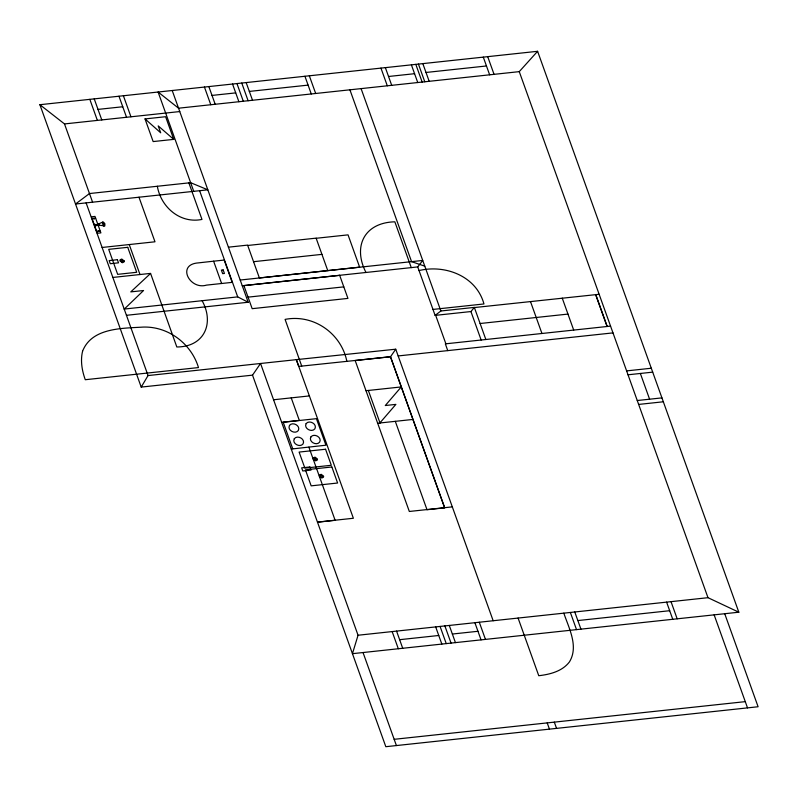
<?xml version="1.0" encoding="UTF-8"?>
<svg xmlns="http://www.w3.org/2000/svg" width="798" height="798" viewBox="0 0 798 798"><rect width="100%" height="100%" fill="white"/><g stroke="black" fill="none" stroke-linecap="round" stroke-linejoin="round"><path stroke-width="1.2" d="M313.155 458.89L313.405 457.862L315.03 457.134L317.494 459.089L317.245 460.127L315.619 460.855L313.385 459.528M319.31 476.057L319.569 475.029L321.195 474.301L323.659 476.256L323.399 477.284L321.774 478.022L319.539 476.695M358.053 635.238L352.447 653.672L738.828 612.206L537.603 51.301L39.9 104.708L141.206 387.09L252.527 375.15L260.547 363.479L358.053 635.238L707.986 597.692L738.828 612.206M141.206 387.09L148.059 375.559L86.114 202.882M148.059 375.559L296.337 359.649L298.751 366.412L390.521 356.756L395.738 349.195L493.164 620.734M242.253 285.754L417.733 266.921L422.731 260.447L240.208 280.028M417.733 266.921L435.119 315.39L470.94 311.549L474.331 307.4L485.852 339.509M379.838 422.99L395.878 404.387L385.294 405.524L401.274 386.93L366.003 390.711M193.734 191.33L158.104 92.029L178.553 108.199L519.259 71.64L537.603 51.301M124.318 309.055L143.56 290.522L130.782 291.888L150.583 273.455L176.817 346.98C204.178 346.95 214.662 323.409 202.113 300.706M435.119 315.39L440.865 310.991L474.331 307.4M213.615 261.185L198.493 262.871C176.049 264.328 189.754 290.213 206.473 285.125L232.188 282.362L224.178 260.058L213.615 261.195L221.615 283.499M212.019 95.421L235.719 92.887M249.345 91.421L308.098 85.117M388.536 76.488L414.571 73.695M426.002 72.468L486.471 65.975M98.014 109.406L122.762 106.752M39.9 104.708L64.498 123.929L179.759 111.56M145.027 118.922L165.605 116.717L173.735 139.371L153.156 141.575L145.027 118.922L160.697 132.807L158.213 125.904L173.735 139.371M92.029 218.532L95.64 218.203M94.124 224.358C97.865 225.615 100.388 222.323 103.421 222.093L104.887 223.749L104.807 225.944L99.69 225.226L94.623 225.764M96.718 231.59L100.299 231.211M102.104 247.47L154.982 241.794L138.982 197.216M228.418 247.171L247.599 245.116L259.39 277.973L359.629 267.16L348.038 234.861L316.168 238.283M247.729 245.475L316.118 238.143L327.749 270.582M253.555 261.694L321.933 254.363M112.857 277.445L150.563 273.395M419.04 270.562C445.354 264.288 476.386 276.148 483.957 303.958L432.985 309.425M124.209 309.065L237.704 296.886L248.178 302.252L172.208 90.513M248.038 297.145L343.798 286.871M126.443 315.31L248.178 302.252M474.391 307.559L599.138 294.292M480.107 323.509L567.967 314.083M610.56 326.123L445.334 343.858L447.758 350.621M398.162 355.938L612.984 332.886M273.564 399.768L309.484 395.908M626.62 370.89L651.308 368.237M628.016 374.791L652.704 372.137M281.694 422.322L299.33 420.436L291.23 397.873M377.663 423.229L412.935 419.439M637.253 400.526L661.941 397.883M638.649 404.426L663.338 401.783M291.25 449.045L325.933 445.204L316.417 418.671L283.2 422.232L292.716 448.765M452.306 506.87L409.324 511.468L355.17 360.516L390.441 356.726L444.646 507.837L427.01 509.723L395.299 421.334M317.494 522.111L353.374 518.261L296.337 359.649L395.738 349.195M317.494 522.191L335.13 520.296L308.886 447.149M399.638 639.687L438.75 635.487M452.366 634.031L477.972 631.288M577.852 620.565L669.682 610.709M394.172 739.317L745.282 701.642M424.785 266.173L411.569 261.644L349.913 89.805M640.355 373.464L649.592 399.209M724.724 613.722L758.1 706.749L385.823 746.699L252.527 375.15M519.259 71.64L707.986 597.692M714.14 614.859L747.517 707.886M595.777 294.582L607.218 326.482M595.647 294.661L607.049 326.432M487.708 56.658L494.052 74.344M483.299 57.137L489.643 74.822M562.241 298.123L573.702 330.083M671.018 601.652L677.173 618.819M666.609 602.131L672.764 619.298M530.48 301.534L541.932 333.444M422.83 63.621L429.184 81.306M418.431 64.089L424.775 81.775M415.808 64.369L422.152 82.054M411.399 64.847L417.743 82.533M385.364 67.64L391.708 85.326M470.93 311.549L481.154 340.048M380.955 68.109L387.299 85.795M574.769 611.986L580.934 629.153M570.361 612.455L576.525 629.622M563.827 613.153C568.884 628.245 578.879 646.39 569.443 661.911C562.251 671.347 550.002 674.42 538.76 675.716L518.082 618.061M361.085 88.608L440.865 310.991M435.668 315.34L445.892 343.828M411.269 267.619L394.84 221.814C364.467 222.582 352.536 246.293 365.973 272.477M554.321 722.14L556.555 728.384M547.209 722.898L549.443 729.143M309.335 75.8L315.679 93.486M304.926 76.269L311.27 93.965M390.521 356.756L444.666 507.688M479.299 622.231L485.463 639.398M474.89 622.699L481.044 639.866M368.357 390.461L380.018 422.97M449.284 625.442L455.439 642.619M444.875 625.921L451.04 643.088M246.163 82.573L252.517 100.269M440.077 626.43L446.242 643.607M241.764 83.052L248.108 100.738M435.678 626.909L441.833 644.076M236.956 83.561L243.3 101.246M232.547 84.039L238.891 101.725M208.847 86.583L215.191 104.269M204.438 87.052L210.782 104.738M396.566 631.108L402.721 648.275M392.157 631.577L398.312 648.744M199.61 190.702L237.704 296.886M363.03 652.535L396.406 745.561M188.867 182.882L201.974 219.43C180.278 223.889 160.917 207.201 157.336 186.263M123.391 95.75L130.942 116.797M118.982 96.229L126.533 117.276M94.234 98.882L101.785 119.929M89.825 99.351L97.376 120.398M129.236 244.557L139.989 274.532M64.498 123.929L92.578 202.193M98.822 223.859L99.331 225.265M97.705 223.979L95.002 216.428L91.411 216.817L97.316 233.255L100.897 232.876L98.214 225.385M346.871 361.354C341.225 333.265 313.415 313.873 285.086 319.39L301.724 366.102M98.563 230.702C98.942 232.368 97.186 229.894 98.563 230.702M93.875 218.393C93.316 219.64 95.171 219.221 93.875 218.393M104.309 224.328C104.209 230.941 100.099 216.777 104.309 224.328M82.563 351.27C80.279 360.766 82.004 370.671 85.276 379.718L198.493 367.569C191.271 343.679 168.338 326.252 143.161 327.08C122.084 328.377 91.71 327.659 82.563 351.27M123.281 260.946L122.214 261.953L120.807 260.836L121.875 259.829L123.281 260.946M124.219 260.996L123.959 262.023L122.333 262.751L119.87 260.796L120.129 259.759L121.755 259.031L124.219 260.996M316.567 459.05L315.489 460.057L314.083 458.93L315.16 457.932L316.567 459.05M322.721 476.216L321.654 477.224L320.237 476.097L321.315 475.099L322.721 476.216M306.123 423.628C303.519 428.416 311.759 432.895 314.881 428.805C317.484 424.007 309.245 419.529 306.123 423.628M310.891 436.935C308.287 441.723 316.527 446.212 319.659 442.112C322.262 437.324 314.033 432.845 310.891 436.935M289.514 425.414C286.911 430.202 295.15 434.681 298.282 430.581C300.886 425.793 292.647 421.314 289.514 425.414M294.292 438.72C291.689 443.508 299.928 447.997 303.06 443.897C305.664 439.109 297.425 434.621 294.292 438.72M89.476 193.545L75.531 204.019L207.839 189.824L190.632 182.692L89.476 193.545M127.74 247.32L108.708 249.355L117.665 274.342L136.707 272.298L127.74 247.32M117.396 259.709L109.166 260.597L110.284 263.719L118.513 262.831L117.396 259.709M223.151 269.914L221.375 270.103L222.642 273.644L224.428 273.455L223.151 269.914M339.669 275.34L243.909 285.614L252.178 308.676L347.938 298.402L339.669 275.34M325.564 449.244L299.11 452.077L304.866 468.117L331.32 465.284L325.564 449.244M309.883 466.97L301.654 467.857L302.771 470.98L311.001 470.092L309.883 466.97M331.868 466.98L305.415 469.823L311.17 485.852L337.614 483.019L331.868 466.98"/></g></svg>
